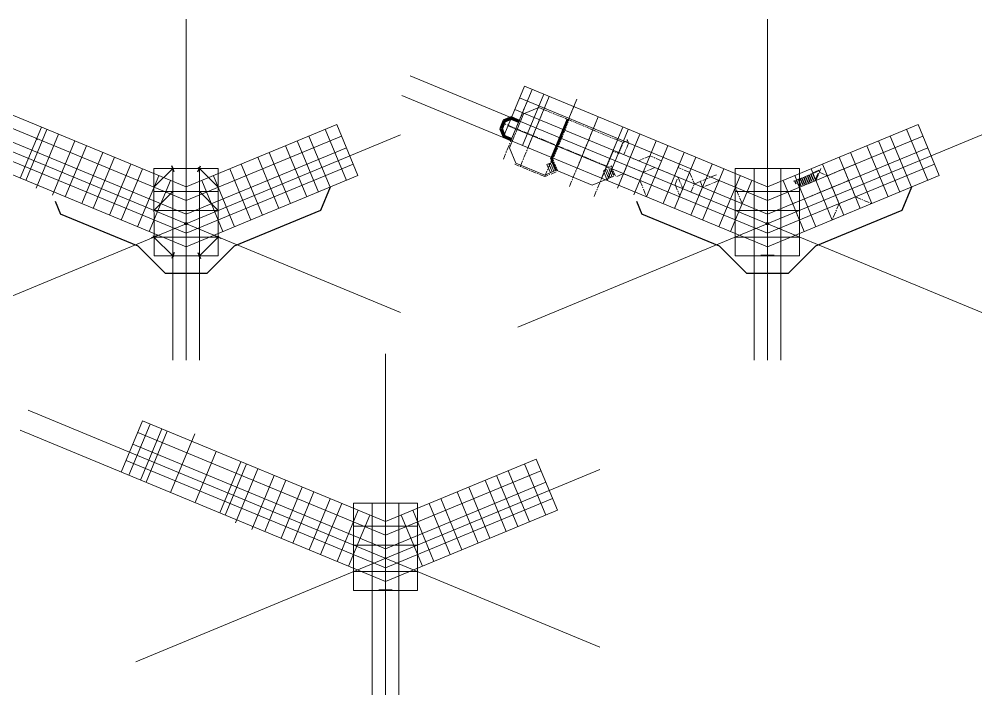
# Model space of a CAD drawing. Header units: inches. Extents: x 2775 to 28360, y 1488 to 9823.
# Drawn here: x 23145 to 28360, y 3122 to 6780 of the extents above; entities that cross this region are included whole.
import ezdxf

# ---------------------------------------------------------------- set-up
doc = ezdxf.new("R2010")
doc.units = ezdxf.units.IN
doc.header["$LTSCALE"] = 0.5
doc.header["$MEASUREMENT"] = 0
doc.linetypes.add('CENTER', pattern=[2, 1.25, -0.25, 0.25, -0.25])
doc.linetypes.add('HIDDEN', pattern=[0.375, 0.25, -0.125])
for name, color, linetype, lineweight in [('BALCONY', 3, 'CONTINUOUS', 30), ('FOUNDATION', 7, 'CONTINUOUS', 40), ('GRID', 1, 'CENTER', 20), ('LAYOUT', 6, 'CONTINUOUS', 9)]:
    doc.layers.add(name, color=color, linetype=linetype, lineweight=lineweight)
doc.layers.add('STAIRS', color=47, linetype='CONTINUOUS')

msp = doc.modelspace()

# ---------------------------------------------------------------- linework, layer by layer
at = {"layer": 'BALCONY', "color": 3, "ltscale": 50}
for p, q in [((23234.57208, 6135.38906), (23245.59993, 6130.82328)), ((23985.02842, 5953.05392), (23971.20495, 5986.30073)), ((23971.68196, 5969.64624), (23982.70833, 5974.21561)), ((24113.16541, 5953.31222), (24126.85473, 5986.61449)), ((24126.44487, 5969.95821), (24115.40017, 5974.48309)), ((24828.79839, 5870.31573), (24776.86402, 5744.87721)), ((27978.18282, 5870.31573), (27926.24844, 5744.87721)), ((23339.46722, 5795.10771), (23368.48224, 5725.11701)), ((26488.85165, 5795.10771), (26517.86667, 5725.11701)), ((23893.77385, 5608.65597), (23860.52001, 5594.84941)), ((23877.17474, 5595.31796), (23872.61098, 5606.34664)), ((24204.70006, 5608.63686), (24238.00925, 5594.96438)), ((24221.35277, 5595.36583), (24225.87207, 5606.41281)), ((23789.29375, 5550.89151), (23937.38729, 5402.8462)), ((24160.91634, 5402.88261), (24308.96191, 5550.97641)), ((26938.67818, 5550.89151), (27086.77172, 5402.8462)), ((27310.30077, 5402.88261), (27458.34634, 5550.97641)), ((23985.09939, 5517.31373), (23971.28675, 5484.06242)), ((23971.75834, 5500.71707), (23982.78619, 5496.15128)), ((24113.23646, 5517.09718), (24126.93663, 5483.79937)), ((24126.52134, 5500.45551), (24115.47812, 5495.92703)), ((24160.91634, 5402.88261), (23937.38729, 5402.8462)), ((27310.30077, 5402.88261), (27086.77172, 5402.8462))]:
    msp.add_line(p, q, dxfattribs=at)
at = {"layer": 'BALCONY', "color": 3, "ltscale": 150}
for p, q in [((24776.86402, 5744.87721), (24308.96191, 5550.97641)), ((27926.24844, 5744.87721), (27458.34634, 5550.97641)), ((23789.29375, 5550.89151), (23368.48224, 5725.11701)), ((26938.67818, 5550.89151), (26517.86667, 5725.11701))]:
    msp.add_line(p, q, dxfattribs=at)
at = {"layer": 'FOUNDATION', "color": 7, "lineweight": 20, "ltscale": 50}
for p, q in [((25839.0805, 6174.11469), (25877.89821, 6267.87215)), ((25960.45082, 6302.06877), (25998.0233, 6286.5129)), ((26108.89631, 6240.60892), (26116.39196, 6237.50555)), ((26123.78347, 6234.44529), (26131.02731, 6231.44618)), ((26241.90032, 6185.5422), (26264.24276, 6176.29192)), ((25801.67579, 6083.77012), (25825.33161, 6140.90665)), ((26375.11577, 6130.38795), (26410.12122, 6115.89489)), ((25835.88529, 6001.18639), (25992.35102, 5936.46673)), ((25992.35102, 5936.46673), (26054.88469, 5962.49166)), ((26054.88469, 5962.49166), (26248.85948, 5882.08911)), ((26328.10941, 5914.78857), (26248.85948, 5882.08911))]:
    msp.add_line(p, q, dxfattribs=at)
at = {"layer": 'FOUNDATION', "color": 7, "linetype": 'Continuous', "lineweight": 20, "ltscale": 50}
for p, q in [((25960.45082, 6302.06877), (25877.89821, 6267.87215)), ((25801.67579, 6083.77012), (25835.88529, 6001.18639))]:
    msp.add_line(p, q, dxfattribs=at)
at = {"layer": 'FOUNDATION', "lineweight": 20, "ltscale": 50}
for p, q in [((25998.78836, 6288.36078), (25998.0233, 6286.5129)), ((26109.66138, 6242.45681), (26108.89631, 6240.60892)), ((26131.79238, 6233.29406), (26131.02731, 6231.44618)), ((26242.66539, 6187.39009), (26241.90032, 6185.5422)), ((26265.00782, 6178.13981), (26264.24276, 6176.29192)), ((25823.49351, 6141.66766), (25825.34139, 6140.9026)), ((26375.88084, 6132.23583), (26375.11577, 6130.38795))]:
    msp.add_line(p, q, dxfattribs=at)
at = {"layer": 'FOUNDATION', "color": 7, "linetype": 'HIDDEN', "lineweight": 9, "ltscale": 75}
for p, q in [((25998.0233, 6286.5129), (26108.89631, 6240.60892)), ((26131.02731, 6231.44618), (26241.90032, 6185.5422)), ((26264.24276, 6176.29192), (26375.11577, 6130.38795))]:
    msp.add_line(p, q, dxfattribs=at)
at = {"layer": 'FOUNDATION', "ltscale": 50}
for p, q in [((25768.63378, 6231.26964), (25750.27565, 6186.94921)), ((25774.75676, 6225.14681), (25758.93483, 6186.9493)), ((25812.82924, 6249.57718), (25854.46521, 6232.33893)), ((25812.83004, 6240.9183), (25851.40495, 6224.9474)), ((26026.84326, 6021.46533), (26117.15776, 6239.35313)), ((25768.58235, 6142.75576), (25810.23571, 6125.51031)), ((25774.7049, 6148.87944), (25813.29598, 6132.90185))]:
    msp.add_line(p, q, dxfattribs=at)
at = {"layer": 'FOUNDATION', "linetype": 'Continuous', "ltscale": 50}
for p, q in [((25812.82924, 6249.57718), (25768.54989, 6231.23489)), ((25812.83004, 6240.9183), (25774.75676, 6225.14681)), ((25750.27565, 6186.94921), (25768.58235, 6142.75576)), ((25758.93483, 6186.9493), (25774.7049, 6148.87944))]:
    msp.add_line(p, q, dxfattribs=at)
at = {"layer": 'FOUNDATION', "linetype": 'HIDDEN', "lineweight": 9, "ltscale": 75}
for q in [(26124.54929, 6236.29287), (26061.04117, 5959.9398)]:
    msp.add_line((26035.50412, 6021.46736), q, dxfattribs=at)
at = {"layer": 'FOUNDATION', "color": 7, "linetype": 'HIDDEN', "lineweight": 20, "ltscale": 75}
for p, q in [((25825.33161, 6140.90665), (25839.0805, 6174.11469)), ((26417.01063, 6111.62182), (26392.91786, 6053.42991)), ((26363.3517, 6065.67096), (26328.61907, 5981.78032)), ((26392.91786, 6053.42991), (26363.3517, 6065.67096)), ((26328.61907, 5981.78032), (26330.83541, 5976.43403))]:
    msp.add_line(p, q, dxfattribs=at)
at = {"layer": 'FOUNDATION', "linetype": 'HIDDEN', "lineweight": 20, "ltscale": 75}
for p, q in [((26439.18979, 6120.80965), (26417.01063, 6111.62182)), ((26352.90509, 5985.54024), (26330.83541, 5976.43403)), ((26352.90509, 5985.54024), (26375.09549, 5932.01202)), ((27340.14784, 5902.33338), (27483.73766, 5961.83767))]:
    msp.add_line(p, q, dxfattribs=at)
at = {"layer": 'FOUNDATION', "lineweight": 20, "ltscale": 75}
msp.add_line((26057.88022, 6096.3434), (26065.27051, 6093.28013), dxfattribs=at)
at = {"layer": 'FOUNDATION', "ltscale": 10}
msp.add_line((26026.84326, 6021.46533), (26051.84532, 5961.22676), dxfattribs=at)
at = {"layer": 'FOUNDATION', "color": 7, "linetype": 'HIDDEN', "lineweight": 20, "ltscale": 50}
msp.add_line((26366.93436, 5930.8082), (26328.10941, 5914.78857), dxfattribs=at)
at = {"layer": 'GRID', "ltscale": 50}
for p, q in [((25767.82438, 6023.11147), (25904.68818, 6353.30158)), ((25860.16382, 5984.83678), (25997.02762, 6315.02689)), ((25992.3526, 5927.80871), (26165.8735, 6346.43574)), ((26324.82928, 5985.69302), (25763.3201, 6218.43857)), ((26126.0115, 5874.767), (26262.8753, 6204.95711)), ((26259.47259, 5819.48447), (26396.33639, 6149.67458)), ((26446.44344, 6109.51536), (26438.32083, 6129.10894)), ((26392.74354, 6058.23722), (26499.86303, 6013.88732)), ((26562.58541, 6039.87023), (26499.86303, 6013.88732)), ((26625.34898, 6013.89828), (26562.58541, 6039.87023)), ((26625.34417, 6013.88666), (26632.9642, 6032.29151)), ((25992.3526, 5927.80871), (25829.75216, 5995.20659)), ((26054.91206, 5953.8379), (25992.34936, 5927.80089)), ((26418.79066, 5943.55049), (26437.15224, 5987.8997)), ((26437.15224, 5987.8997), (26525.85066, 5951.17651)), ((26507.48908, 5906.82733), (26525.81433, 5951.08876)), ((26588.66076, 5977.12305), (26525.81433, 5951.08876)), ((26588.66076, 5977.12305), (26714.14175, 5925.17108)), ((26721.66263, 5995.56838), (26714.05419, 5977.19152)), ((26776.82929, 5951.2148), (26714.05419, 5977.19152)), ((26776.82929, 5951.2148), (26802.8516, 5888.44319)), ((27461.00637, 5906.95418), (27488.06743, 5972.29167)), ((27479.37366, 5951.30102), (27523.786, 5932.92002)), ((27523.786, 5932.92002), (27675.21647, 5995.72383)), ((27612.53421, 5969.72718), (27675.10673, 5818.24064)), ((26412.15677, 5940.81326), (26379.07698, 5927.16415)), ((26418.79066, 5943.55049), (26415.68105, 5942.26742)), ((26418.79066, 5943.55049), (26507.48908, 5906.82733)), ((26507.48908, 5906.82733), (26544.27773, 5818.08488)), ((26697.91434, 5885.9766), (26714.14175, 5925.17108)), ((26714.14175, 5925.17108), (26740.1408, 5862.45556)), ((26834.16852, 5901.41633), (26802.8516, 5888.44319)), ((26922.92047, 5938.18213), (26834.16852, 5901.41633)), ((26847.1497, 5870.10277), (26834.16852, 5901.41633)), ((26935.90165, 5906.86857), (26847.1497, 5870.10277)), ((27372.31993, 5870.2021), (27461.00637, 5906.95418)), ((27549.77029, 5870.21731), (27638.45673, 5906.96938)), ((26697.91434, 5885.9766), (26723.88343, 5823.33334)), ((26721.7281, 5818.12752), (26740.11085, 5862.52781)), ((26784.46445, 5844.10456), (26802.8516, 5888.44319)), ((26784.46445, 5844.10456), (26826.01626, 5826.90116)), ((26847.1497, 5870.10277), (26826.01626, 5826.90116)), ((27061.38875, 5781.40295), (27024.60007, 5870.14541)), ((27404.84612, 5810.16006), (27549.77029, 5870.21731)), ((27549.77029, 5870.21731), (27586.52236, 5781.53087)), ((27335.5602, 5781.44765), (27371.58874, 5796.37805)), ((27675.10673, 5818.24064), (27586.52236, 5781.53087)), ((27675.10673, 5818.24064), (27763.97272, 5781.54607)), ((27372.31234, 5692.76104), (27335.5602, 5781.44765)), ((27586.52236, 5781.53087), (27549.76263, 5692.77642))]:
    msp.add_line(p, q, dxfattribs=at)
at = {"layer": 'GRID', "color": 1, "ltscale": 50}
msp.add_line((26446.44344, 6109.51536), (26420.46181, 6046.76123), dxfattribs=at)
at = {"layer": 'GRID', "color": 6, "linetype": 'Continuous', "lineweight": 30, "ltscale": 50}
for centre in [(24049.07488, 5672.67471), (27198.45931, 5672.67471)]:
    msp.add_circle(centre, 6.00011, dxfattribs=at)
at = {"layer": 'LAYOUT', "color": 1, "ltscale": 150}
for p, q in [((24049.22809, 4933.89332), (24048.92741, 6779.9154)), ((27198.60824, 4933.90933), (27198.30756, 6779.93141)), ((25210.24502, 5191.95055), (22113.59252, 6474.03488)), ((28359.62517, 5191.96656), (25262.97267, 6474.0509)), ((25210.24455, 6153.86816), (22696.91245, 5112.33171)), ((28359.6247, 6153.88417), (25846.2926, 5112.34772)), ((25129.42979, 3122.07538), (25129.12911, 4968.09746)), ((26290.44672, 3380.13261), (23193.79422, 4662.21695)), ((26290.44625, 4342.05023), (23777.11415, 3300.51377))]:
    msp.add_line(p, q, dxfattribs=at)
at = {"layer": 'LAYOUT', "ltscale": 150}
for p, q in [((24049.07534, 5871.67467), (22732.66814, 6416.6971)), ((27198.45549, 5871.69068), (25882.0483, 6416.71311)), ((24049.12819, 5547.2168), (22069.24931, 6366.93154)), ((27198.50834, 5547.23281), (25218.62946, 6366.94755)), ((24049.08731, 5798.1586), (22706.67628, 6353.9472)), ((27198.46747, 5798.17461), (25856.05644, 6353.96321)), ((24049.09929, 5724.64252), (22680.68443, 6291.1973)), ((27198.47944, 5724.65853), (25830.06458, 6291.21331)), ((24865.48831, 6210.00001), (24049.07534, 5871.67469)), ((28014.86846, 6210.01602), (27198.45549, 5871.69071)), ((24049.11621, 5620.73287), (22643.94682, 6202.50486)), ((27198.49637, 5620.74889), (25793.32697, 6202.52088)), ((24891.4904, 6147.25435), (24049.08731, 5798.15861)), ((28040.87055, 6147.27036), (27198.46747, 5798.17462)), ((24917.49249, 6084.50869), (24049.09929, 5724.64253)), ((28066.87264, 6084.5247), (27198.47944, 5724.65854)), ((24954.24456, 5995.82225), (24049.11621, 5620.73287)), ((28103.62472, 5995.83826), (27198.49637, 5620.74888)), ((24980.24665, 5933.07659), (24049.12819, 5547.21679)), ((28129.62681, 5933.0926), (27198.50834, 5547.2328)), ((25129.27704, 4059.85674), (23812.86984, 4604.87916)), ((25129.32989, 3735.39886), (23149.45101, 4555.11361)), ((25129.28901, 3986.34066), (23786.87798, 4542.12926)), ((25129.30099, 3912.82458), (23760.88613, 4479.37936)), ((25129.31791, 3808.91494), (23724.14852, 4390.68693)), ((25945.69001, 4398.18207), (25129.27704, 4059.85676)), ((25971.6921, 4335.43641), (25129.28901, 3986.34067)), ((25997.69419, 4272.69075), (25129.30099, 3912.82459)), ((26034.44626, 4184.00431), (25129.31791, 3808.91493)), ((26060.44835, 4121.25865), (25129.32989, 3735.39885))]:
    msp.add_line(p, q, dxfattribs=at)
at = {"layer": 'LAYOUT', "ltscale": 50}
for p, q in [((25882.0483, 6416.71311), (25767.33511, 6139.77098)), ((25808.98909, 6122.52565), (25923.65722, 6399.48644)), ((25871.75938, 6096.5373), (25986.42751, 6373.49809)), ((25901.32552, 6084.29624), (26015.99365, 6361.25703)), ((26034.37313, 6029.21147), (26165.73501, 6346.49308)), ((26167.42075, 5974.1267), (26282.08888, 6251.08749)), ((23151.08821, 5919.02592), (23265.75634, 6195.98671)), ((23180.65435, 5906.78486), (23295.32248, 6183.74565)), ((23236.87216, 5864.97013), (23358.09277, 6157.7573)), ((24802.72648, 6183.99122), (24917.48483, 5907.0678)), ((26300.46837, 5919.04193), (26415.13649, 6196.00272)), ((26330.0345, 5906.80087), (26444.70263, 6183.76166)), ((26386.25231, 5864.98614), (26507.47293, 6157.77332)), ((27952.10663, 6184.00723), (28066.86498, 5907.08381)), ((23325.57056, 5828.24692), (23446.79119, 6121.03412)), ((24651.27822, 6121.23035), (24766.03656, 5844.30693)), ((24714.04004, 6147.23914), (24828.79839, 5870.31573)), ((26474.95071, 5828.26293), (26596.17134, 6121.05014)), ((27800.65837, 6121.24636), (27915.41671, 5844.32295)), ((27863.42019, 6147.25516), (27978.17854, 5870.33174)), ((23394.89335, 5818.08499), (23509.56148, 6095.04578)), ((23483.59176, 5781.36181), (23598.25989, 6058.3226)), ((24499.82995, 6058.46949), (24614.58829, 5781.54607)), ((24588.51639, 6095.22156), (24703.27474, 5818.29814)), ((26544.2735, 5818.10101), (26658.94163, 6095.06179)), ((26632.97191, 5781.37783), (26747.64004, 6058.33861)), ((27649.2101, 6058.4855), (27763.96844, 5781.56208)), ((27737.89654, 6095.23757), (27852.65489, 5818.31416)), ((23546.36206, 5755.37347), (23661.03018, 6032.33426)), ((24437.06812, 6032.4607), (24551.82647, 5755.53728)), ((26695.74221, 5755.38948), (26810.41034, 6032.35027)), ((27586.44827, 6032.47671), (27701.20662, 5755.55329)), ((23635.06047, 5718.65029), (23749.7286, 5995.61108)), ((23697.83076, 5692.66195), (23812.49889, 5969.62273)), ((24285.61985, 5969.69983), (24400.3782, 5692.77642)), ((24348.38168, 5995.70863), (24463.14002, 5718.78521)), ((26784.44062, 5718.6663), (26899.10875, 5995.62709)), ((26847.21091, 5692.67796), (26961.87904, 5969.63874)), ((27435.00001, 5969.71585), (27549.75835, 5692.79243)), ((27497.76183, 5995.72464), (27612.52018, 5718.80122)), ((23786.52917, 5655.93877), (23901.1973, 5932.89955)), ((23849.29947, 5629.95042), (23963.9676, 5906.91121)), ((24134.17159, 5906.93897), (24248.92993, 5630.01555)), ((24196.93341, 5932.94776), (24311.69176, 5656.02434)), ((26935.90932, 5655.95478), (27050.57745, 5932.91556)), ((26998.67962, 5629.96643), (27113.34775, 5906.92722)), ((27283.55174, 5906.95498), (27398.31008, 5630.03157)), ((27346.31356, 5932.96377), (27461.07191, 5656.04036)), ((23812.86984, 4604.87916), (23698.15666, 4327.93703)), ((23739.81063, 4310.6917), (23854.47876, 4587.65249)), ((23802.58093, 4284.70336), (23917.24906, 4561.66414)), ((23832.14707, 4272.4623), (23946.8152, 4549.42308)), ((23965.19468, 4217.37752), (24096.55656, 4534.65913)), ((24098.2423, 4162.29275), (24212.91043, 4439.25354)), ((24231.28991, 4107.20798), (24345.95804, 4384.16877)), ((24260.85605, 4094.96692), (24375.52418, 4371.92771)), ((24317.07386, 4053.15219), (24438.29447, 4345.93937)), ((25794.24174, 4335.42121), (25909.00009, 4058.49779)), ((25882.92818, 4372.17328), (25997.68653, 4095.24986)), ((24405.77226, 4016.42898), (24526.99289, 4309.21619)), ((24475.09505, 4006.26706), (24589.76318, 4283.22784)), ((25668.71809, 4283.40362), (25783.47644, 4006.48021)), ((25731.47992, 4309.41242), (25846.23826, 4032.489)), ((24563.79346, 3969.54388), (24678.46159, 4246.50466)), ((25580.03165, 4246.65155), (25694.78999, 3969.72813)), ((24626.56376, 3943.55553), (24741.23189, 4220.51632)), ((24715.26217, 3906.83235), (24829.9303, 4183.79314)), ((25428.58338, 4183.89069), (25543.34173, 3906.96727)), ((25517.26982, 4220.64276), (25632.02817, 3943.71934)), ((24778.03246, 3880.84401), (24892.70059, 4157.8048)), ((24866.73087, 3844.12083), (24981.399, 4121.08162)), ((25277.13511, 4121.12983), (25391.89346, 3844.20641)), ((25365.82155, 4157.8819), (25480.5799, 3880.95848)), ((24929.50117, 3818.13248), (25044.1693, 4095.09327)), ((25214.37329, 4095.12103), (25329.13163, 3818.19762))]:
    msp.add_line(p, q, dxfattribs=at)
at = {"layer": 'LAYOUT', "linetype": 'Continuous', "ltscale": 50}
for p, q in [((24865.48831, 6210.00001), (24980.24665, 5933.07659)), ((28014.86846, 6210.01602), (28129.62681, 5933.0926)), ((25945.69001, 4398.18207), (26060.44835, 4121.25865))]:
    msp.add_line(p, q, dxfattribs=at)
at = {"layer": 'LAYOUT', "color": 2, "ltscale": 50}
for p, q in [((23875.27612, 5498.83608), (23875.19914, 5971.49579)), ((23977.05901, 5971.92544), (23875.21564, 5870.14541)), ((23875.23579, 5971.90885), (24222.88244, 5971.96548)), ((24222.9355, 5870.2021), (24121.05901, 5971.94889)), ((24222.91873, 5971.96548), (24222.99578, 5498.89272)), ((27024.65627, 5498.85209), (27024.57929, 5971.5118)), ((27024.61594, 5971.92486), (27372.26259, 5971.98149)), ((27372.29888, 5971.98149), (27372.37593, 5498.90873)), ((23977.07944, 5846.49928), (23875.23608, 5744.67451)), ((23875.25622, 5846.42606), (24222.90286, 5846.59593)), ((24222.95574, 5744.73111), (24121.07936, 5846.5226)), ((27024.63638, 5846.44207), (27372.28301, 5846.61195)), ((23875.23608, 5744.67451), (24222.95574, 5744.73111)), ((27024.61623, 5744.69052), (27372.33589, 5744.74712)), ((23875.25954, 5600.64419), (24222.9792, 5600.70098)), ((23875.25954, 5600.64419), (23977.13616, 5498.85268)), ((24121.13608, 5498.87601), (24222.9792, 5600.70098)), ((27024.63969, 5600.66021), (27372.35935, 5600.71699)), ((24222.99578, 5498.89272), (23875.27612, 5498.83608)), ((27372.37593, 5498.90873), (27024.65627, 5498.85209)), ((24955.47782, 3687.01815), (24955.40084, 4159.67785)), ((24955.43749, 4160.09091), (25303.08414, 4160.14754)), ((25303.12043, 4160.14754), (25303.19748, 3687.07478)), ((24955.45792, 4034.60812), (25303.10456, 4034.778)), ((24955.43778, 3932.85657), (25303.15744, 3932.91317)), ((24955.46124, 3788.82626), (25303.1809, 3788.88304)), ((25303.19748, 3687.07478), (24955.47782, 3687.01815))]:
    msp.add_line(p, q, dxfattribs=at)
at = {"layer": 'LAYOUT', "color": 2, "ltscale": 150}
for p, q in [((23977.22809, 4933.88159), (23977.05901, 5971.92544)), ((24121.22809, 4933.90505), (24121.05901, 5971.94889)), ((27126.60824, 4933.89761), (27126.43916, 5971.94145)), ((27270.60824, 4933.92106), (27270.43916, 5971.9649)), ((25057.42979, 3122.06366), (25057.26071, 4160.1075)), ((25201.42979, 3122.08711), (25201.26071, 4160.13095))]:
    msp.add_line(p, q, dxfattribs=at)
at = {"layer": 'LAYOUT', "color": 5, "lineweight": 20, "ltscale": 50}
for p, q in [((27162.51281, 5501.85854), (27234.51281, 5501.88627)), ((25093.33436, 3690.02459), (25165.33436, 3690.05233))]:
    msp.add_line(p, q, dxfattribs=at)
at = {"layer": 'STAIRS', "lineweight": 20, "ltscale": 50}
for p, q in [((26004.35124, 5993.48456), (26033.45508, 6005.56412)), ((26326.4835, 5966.04151), (26309.72823, 5959.12809)), ((26309.72823, 5959.12809), (26328.87532, 5912.94103)), ((26319.43447, 5963.13299), (26338.58156, 5916.94594)), ((26329.14071, 5967.1379), (26348.28779, 5920.95085)), ((26338.84694, 5971.14281), (26357.99403, 5924.95576)), ((27459.1885, 5908.77169), (27443.25303, 5947.22558))]:
    msp.add_line(p, q, dxfattribs=at)
at = {"layer": 'STAIRS', "lineweight": 20, "ltscale": 10}
for p, q in [((26014.04911, 5997.50967), (26032.45731, 5953.15796)), ((26023.74697, 6001.53477), (26042.15131, 5957.19236)), ((26004.35124, 5993.48456), (26022.7633, 5949.12356))]:
    msp.add_line(p, q, dxfattribs=at)
at = {"layer": 'STAIRS', "lineweight": 30, "ltscale": 50}
msp.add_line((26350.85012, 5969.60697), (26364.63641, 5936.35137), dxfattribs=at)
at = {"layer": 'STAIRS', "lineweight": 25, "ltscale": 50}
for p, q in [((27445.91891, 5948.33034), (27479.17633, 5962.11236)), ((27461.03711, 5913.23509), (27474.81258, 5946.49522))]:
    msp.add_line(p, q, dxfattribs=at)
at = {"layer": 'STAIRS', "ltscale": 50}
for p, q in [((27354.77356, 5886.46519), (27347.0179, 5905.18037)), ((27371.88778, 5872.59387), (27356.71798, 5909.20013)), ((27381.58786, 5876.61363), (27366.41806, 5913.21988)), ((27391.28794, 5880.63339), (27376.11814, 5917.23964)), ((27400.98802, 5884.65315), (27385.81822, 5921.2594)), ((27410.6881, 5888.67291), (27395.5183, 5925.27916)), ((27420.38818, 5892.69266), (27405.21838, 5929.29892)), ((27430.08826, 5896.71242), (27414.91846, 5933.31867)), ((27439.78834, 5900.73218), (27424.61854, 5937.33843)), ((27449.48842, 5904.75194), (27433.55295, 5943.20582))]:
    msp.add_line(p, q, dxfattribs=at)

doc.saveas('drawing.dxf')
